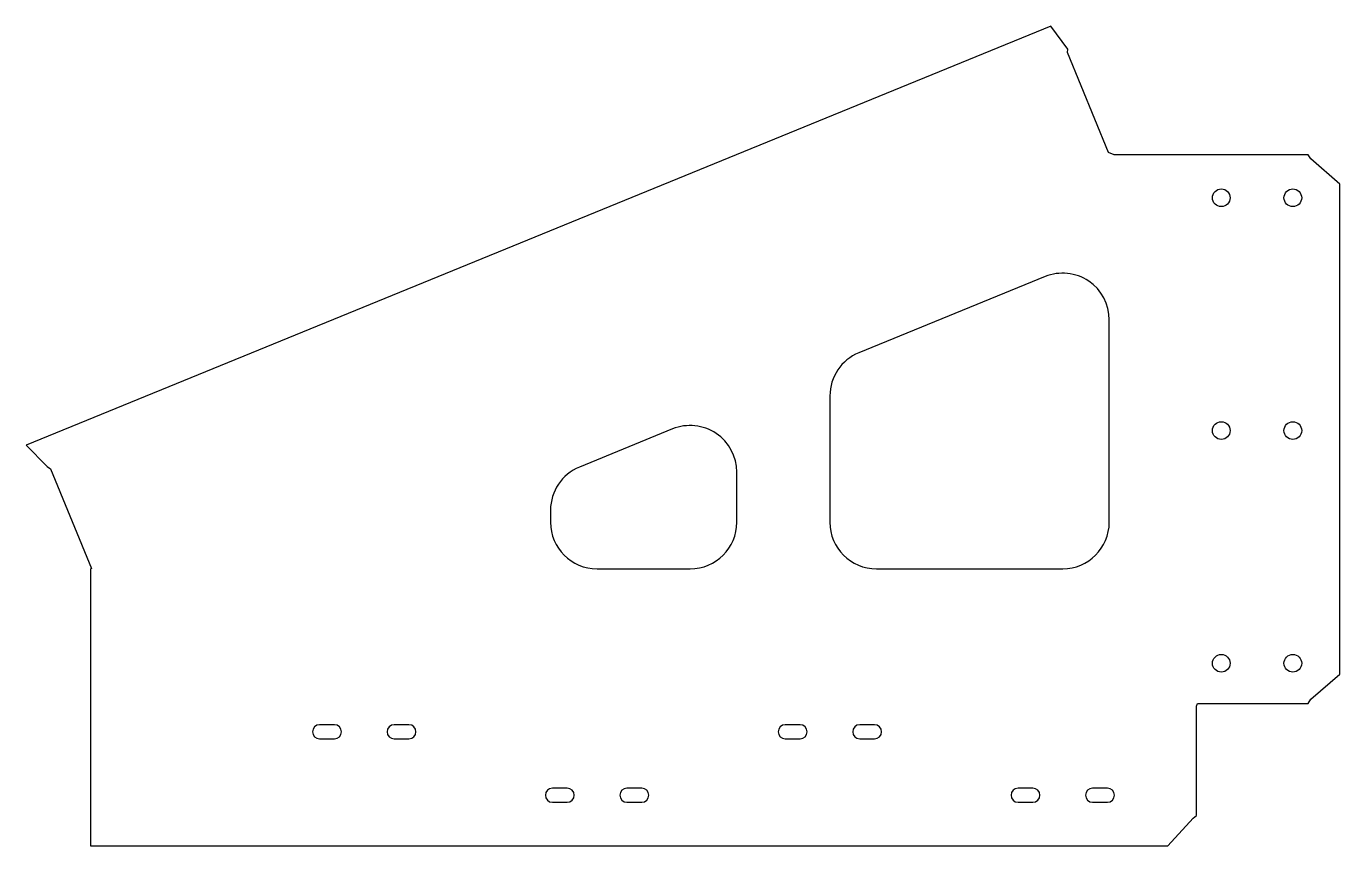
# Model space of a CAD drawing. Header units: millimetres. Extents: x -72 to 1338, y -4 to 876.
import ezdxf

# ---------------------------------------------------------------- set-up
doc = ezdxf.new("R2010")
doc.units = ezdxf.units.MM

msp = doc.modelspace()

# ---------------------------------------------------------------- linework, layer by layer
at = {"layer": 'Hole', "color": 6, "linetype": 'Continuous'}
for centre in [(1210.9, 691.9), (1287.7, 691.9), (1210.9, 441.9), (1287.7, 441.9), (1210.9, 191.9), (1287.7, 191.9)]:
    msp.add_circle(centre, 9.5, dxfattribs=at)
at = {"layer": 'InnerContour', "color": 2}
for points in [[(790.6, 343.4, 0.414), (840.6, 293.4), (1040.6, 293.4, 0.414), (1090.6, 343.4), (1090.6, 560.9, 0.533), (1021.7, 607.2), (821.7, 525.4, 0.305), (790.6, 479.1)], [(490.6, 343.4, 0.414), (540.6, 293.4), (640.6, 293.4, 0.414), (690.6, 343.4), (690.6, 397.3, 0.533), (621.7, 443.6), (521.7, 402.7, 0.305), (490.6, 356.4)], [(242.6, 125.9, 1), (242.6, 110.9), (258.6, 110.9, 1), (258.6, 125.9)], [(322.6, 125.9, 1), (322.6, 110.9), (338.6, 110.9, 1), (338.6, 125.9)], [(742.6, 125.9, 1), (742.6, 110.9), (758.6, 110.9, 1), (758.6, 125.9)], [(822.6, 125.9, 1), (822.6, 110.9), (838.6, 110.9, 1), (838.6, 125.9)], [(492.6, 57.7, 1), (492.6, 42.7), (508.6, 42.7, 1), (508.6, 57.7)], [(572.6, 57.7, 1), (572.6, 42.7), (588.6, 42.7, 1), (588.6, 57.7)], [(992.6, 57.7, 1), (992.6, 42.7), (1008.6, 42.7, 1), (1008.6, 57.7)], [(1072.6, 57.7, 1), (1072.6, 42.7), (1088.6, 42.7, 1), (1088.6, 57.7)]]:
    msp.add_lwpolyline(points, format="xyb", close=True, dxfattribs=at)
at = {"layer": 'OuterContour', "color": 3}
msp.add_lwpolyline([(1304.1, 738.1), (1095.9, 738.1), (1089.8, 740.4), (1045.9, 847.8), (1046, 851.5), (1027.7, 876.1), (-72.3, 426.1), (-50, 403.2), (-46.2, 400.7), (-2.4, 293.6), (-3.4, 293.2), (-3.4, -4), (1153.6, -4), (1180.8, 25.7), (1184.3, 28.5), (1184.3, 145.9), (1185.3, 148.7), (1304.1, 148.7), (1306.9, 153.3), (1338.1, 180.4), (1338.1, 706.4), (1306.9, 733.6)], close=True, dxfattribs=at)

doc.saveas('drawing.dxf')
